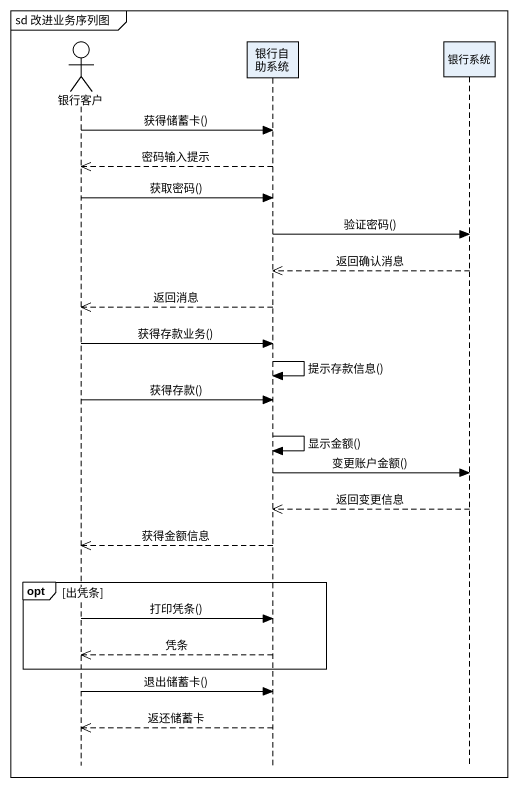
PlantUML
@startuml
mainframe sd 改进业务序列图
hide footbox
actor 银行客户
participant 银行自助系统
participant 银行系统

银行客户 -> 银行自助系统 : 获得储蓄卡()
银行自助系统 -->> 银行客户 : 密码输入提示
银行客户 -> 银行自助系统 : 获取密码()
银行自助系统 -> 银行系统 : 验证密码()
银行系统 -->> 银行自助系统 : 返回确认消息
银行自助系统 -->> 银行客户 : 返回消息
银行客户 -> 银行自助系统 : 获得存款业务()
银行自助系统 -> 银行自助系统 : 提示存款信息()
银行客户 -> 银行自助系统 : 获得存款()
银行自助系统 -> 银行自助系统 : 显示金额()
银行自助系统 -> 银行系统 : 变更账户金额()
银行系统 -->> 银行自助系统 : 返回变更信息
银行自助系统 -->> 银行客户 : 获得金额信息
opt 出凭条
  银行客户 -> 银行自助系统 : 打印凭条()
  银行自助系统 -->> 银行客户 : 凭条
end
银行客户 -> 银行自助系统 : 退出储蓄卡()
银行自助系统 -->> 银行客户 : 返还储蓄卡
@enduml
